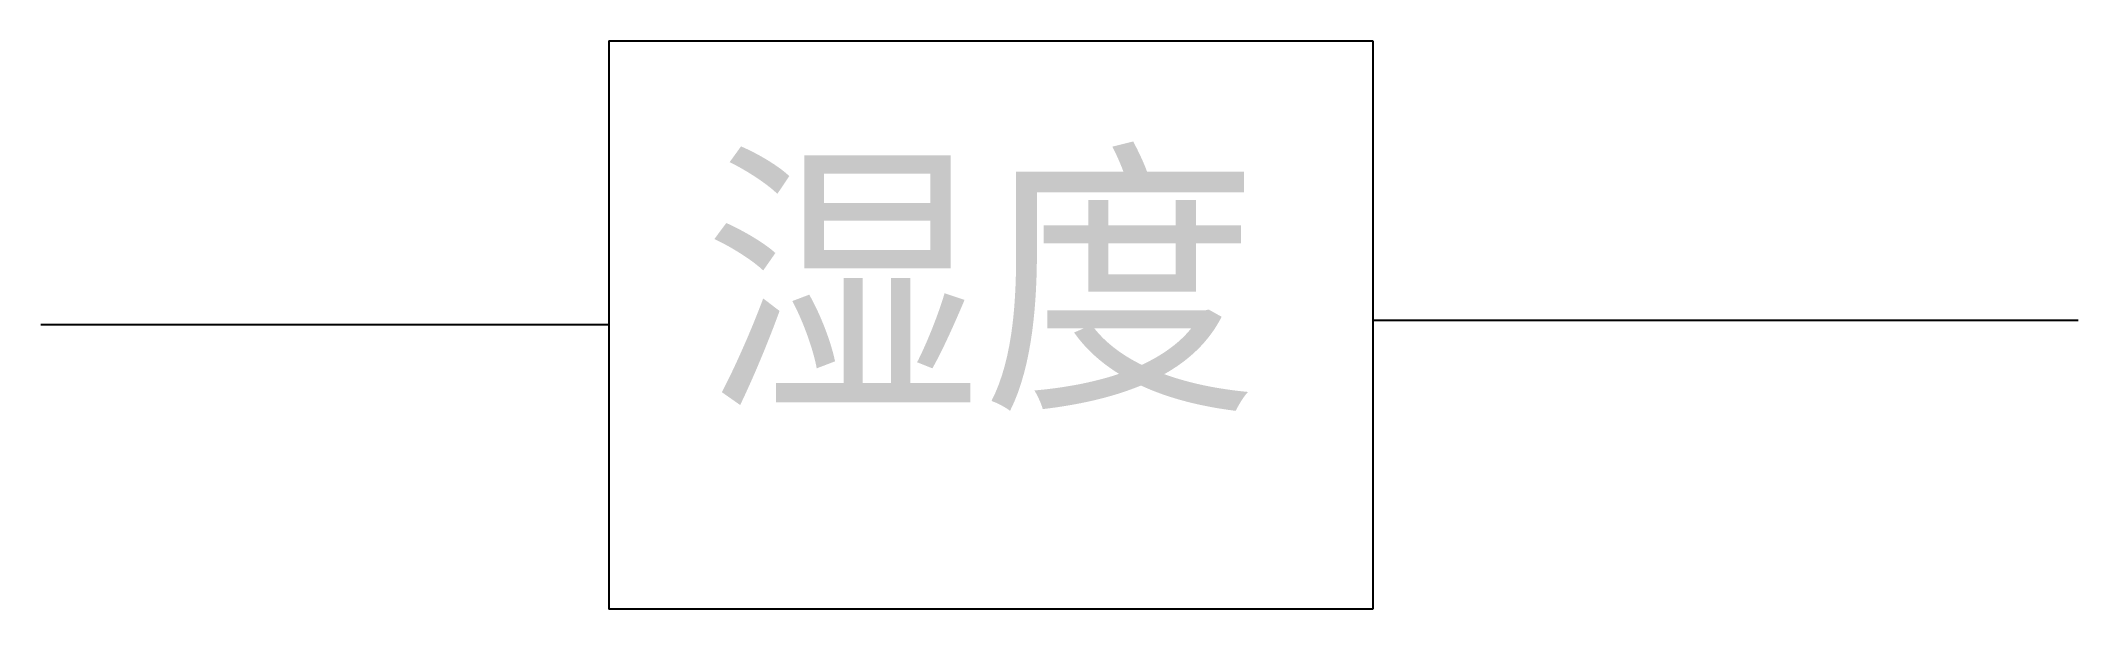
# Model space of a CAD drawing. Header units: metres. Extents: x -22070.3 to -22022.5, y -12661.5 to -12648.2.
import ezdxf

# ---------------------------------------------------------------- set-up
doc = ezdxf.new("R2010")
doc.units = ezdxf.units.M

msp = doc.modelspace()

# ---------------------------------------------------------------- linework, layer by layer
for p, q in [((-22056.98, -12648.24), (-22039.07, -12648.24)), ((-22056.98, -12648.24), (-22056.98, -12661.55)), ((-22039.07, -12648.24), (-22039.07, -12661.55)), ((-22056.98, -12654.89), (-22070.29, -12654.89)), ((-22039.07, -12654.78), (-22022.54, -12654.78)), ((-22039.07, -12661.55), (-22056.98, -12661.55))]:
    msp.add_line(p, q)

# ---------------------------------------------------------------- texts
msp.add_text('湿度', height=5).set_placement((-22054.75, -12656.36))

doc.saveas('drawing.dxf')
